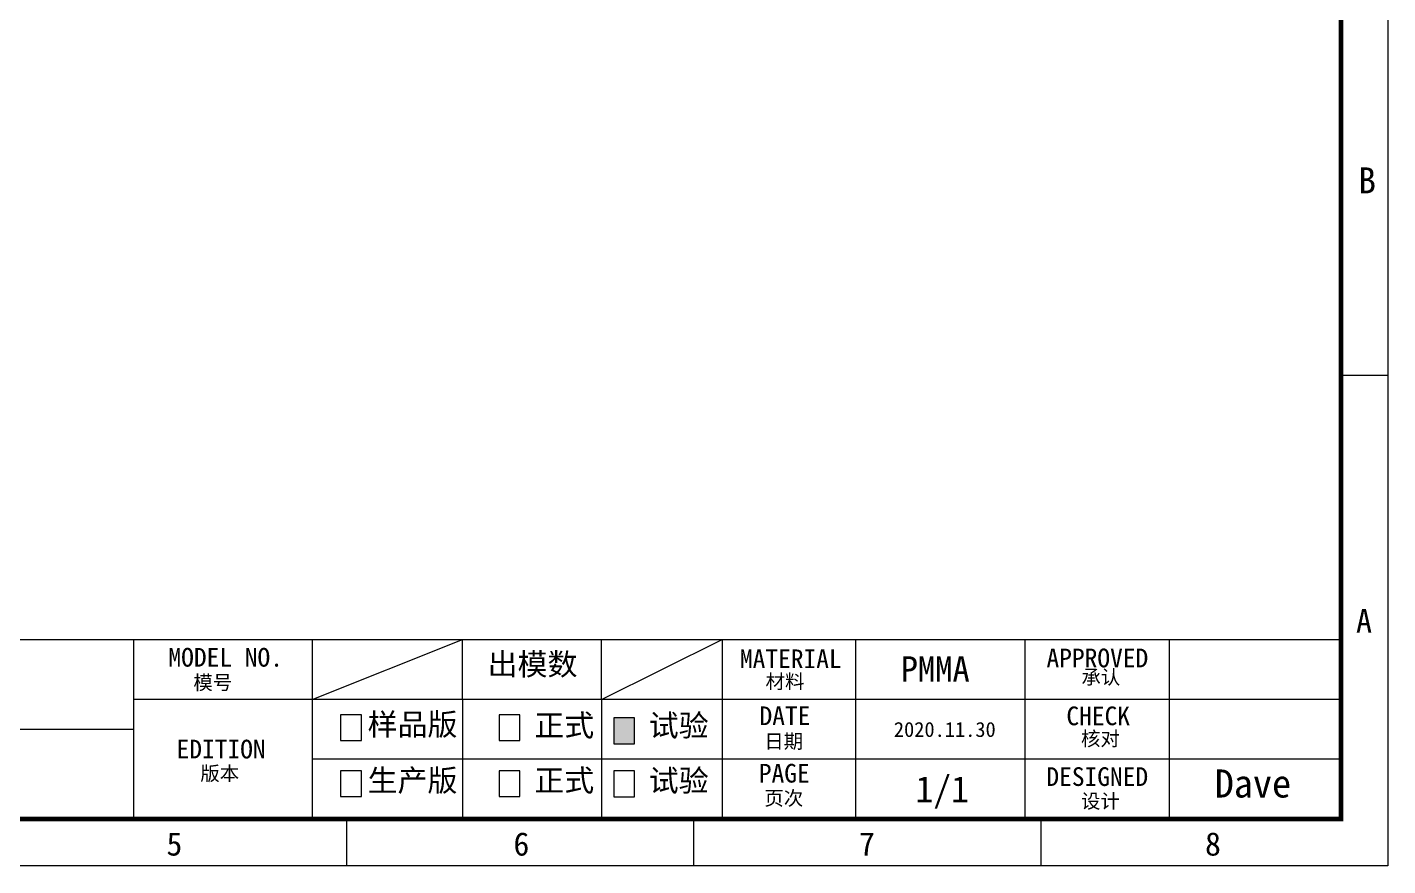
# Model space of a CAD drawing. Header units: millimetres. Extents: x 15833 to 16724, y 29277 to 29907.
# Drawn here: x 16287.6 to 16724.2, y 29276.8 to 29545.9 of the extents above; entities that cross this region are included whole.
import ezdxf
from ezdxf.enums import TextEntityAlignment as Align

# ---------------------------------------------------------------- set-up
doc = ezdxf.new("R2010")
doc.units = ezdxf.units.MM
doc.layers.add('dim', color=3, linetype='Continuous')
doc.layers.add('title bar', color=7, linetype='Continuous')
doc.styles.add('style3', font='')
doc.styles.add('宝明', font='')
doc.styles.get('style3').set_extended_font_data('SimSun')
doc.styles.get('宝明').set_extended_font_data('SimHei')

msp = doc.modelspace()

# ---------------------------------------------------------------- hatches: boundary and pattern name
at = {"lineweight": 0}
msp.add_hatch(color=256, dxfattribs=at).paths.add_polyline_path([(16475.793, 29315.975), (16482.504, 29315.975), (16482.504, 29324.291), (16475.793, 29324.291)])

# ---------------------------------------------------------------- linework, layer by layer
at = {"color": 1, "lineweight": 0}
for p, q in [((16379.083, 29330.179), (16427.306, 29349.379)), ((16471.897, 29330.179), (16510.622, 29349.379))]:
    msp.add_line(p, q, dxfattribs=at)
at = {"color": 7, "lineweight": 0}
for p, q in [((16427.306, 29330.179), (16427.306, 29349.379)), ((16427.306, 29330.179), (16427.306, 29291.779)), ((16471.897, 29330.179), (16471.897, 29291.779)), ((16510.622, 29310.979), (16379.083, 29310.979))]:
    msp.add_line(p, q, dxfattribs=at)
at = {"layer": 'dim', "color": 0, "lineweight": 0}
for points in [[(16388.167, 29316.97), (16394.903, 29316.97), (16394.903, 29325.286), (16388.167, 29325.286)], [(16439.004, 29316.965), (16445.715, 29316.965), (16445.715, 29325.28), (16439.004, 29325.28)], [(16475.793, 29315.975), (16482.504, 29315.975), (16482.504, 29324.291), (16475.793, 29324.291)], [(16388.167, 29298.991), (16394.903, 29298.991), (16394.903, 29307.306), (16388.167, 29307.306)], [(16439.004, 29298.991), (16445.715, 29298.991), (16445.715, 29307.306), (16439.004, 29307.306)], [(16475.793, 29298.952), (16482.504, 29298.952), (16482.504, 29307.267), (16475.793, 29307.267)]]:
    msp.add_lwpolyline(points, close=True, dxfattribs=at)
at = {"layer": 'title bar', "color": 0, "lineweight": 0}
for p, q in [((16724.193, 29906.776), (16724.193, 29276.779)), ((16709.193, 29891.776), (16709.193, 29291.779)), ((16709.193, 29434.279), (16724.193, 29434.279)), ((15848.198, 29349.379), (16709.193, 29349.379)), ((16321.725, 29349.379), (16321.725, 29291.779)), ((16379.083, 29349.379), (16379.083, 29291.779)), ((16471.897, 29330.179), (16471.897, 29349.379)), ((16510.622, 29349.379), (16510.622, 29291.779)), ((16553.379, 29349.379), (16553.379, 29291.779)), ((16607.687, 29349.379), (16607.687, 29291.779)), ((16654.028, 29349.379), (16654.028, 29291.779)), ((16709.193, 29330.179), (16321.725, 29330.179)), ((16321.725, 29320.579), (16174.124, 29320.579)), ((16709.193, 29310.979), (16510.622, 29310.979)), ((16709.193, 29291.779), (16387.659, 29291.779)), ((16390.07, 29291.779), (16390.07, 29276.779)), ((16501.444, 29291.779), (16501.444, 29276.779)), ((16612.819, 29291.779), (16612.819, 29276.779)), ((16724.193, 29276.779), (15833.198, 29276.779))]:
    msp.add_line(p, q, dxfattribs=at)
at = {"layer": 'title bar', "color": 0, "lineweight": 0, "const_width": 1.5}
msp.add_lwpolyline([(15848.198, 29291.779), (16709.193, 29291.779), (16709.193, 29891.776), (15848.198, 29891.776)], dxfattribs=at)

# ---------------------------------------------------------------- texts
at = {"color": 1, "lineweight": 0, "attachment_point": 1, "style": 'style3'}
for s, width, insert, char_height in [('PMMA', 20.73693, (16567.892, 29344.039), 8.1415), ('2020.11.30', 19.05171, (16565.703, 29322.949), 4.8044)]:
    msp.add_mtext_dynamic_manual_height_columns(s, width=width, gutter_width=3.088, heights=[0], dxfattribs=dict(at, insert=insert, char_height=char_height))
at = {"color": 1, "lineweight": 0, "insert": (16668.673, 29307.698), "char_height": 8.9996, "attachment_point": 1, "style": 'style3'}
msp.add_mtext('Dave', dxfattribs=at)
at = {"layer": 'title bar', "color": 0, "lineweight": 0, "style": '宝明'}
for s, height, p in [('B', 8.333, (16714.735, 29492.628)), ('A', 7.5, (16714.018, 29351.654)), ('5', 7.5, (16332.287, 29280.051)), ('6', 7.5, (16443.627, 29280.051)), ('7', 7.5, (16554.523, 29280.051)), ('8', 7.5, (16665.55, 29280.051))]:
    msp.add_text(s, height=height, dxfattribs=at).set_placement(p)
msp.add_text('MODEL NO.', height=6, dxfattribs=at).set_placement((16351.296, 29343.705), align=Align.MIDDLE)
for s, height, p in [('MATERIAL', 6, (16532.629, 29340.217)), ('APPROVED', 6, (16631.004, 29340.485)), ('DATE', 6, (16530.756, 29321.922)), ('CHECK', 6, (16631.272, 29321.898)), ('EDITION', 6, (16349.828, 29311.238)), ('PAGE', 6, (16530.536, 29303.492)), ('DESIGNED', 6, (16630.971, 29302.406)), ('1/1', 8.4, (16581.204, 29297.169))]:
    msp.add_text(s, height=height, dxfattribs=at).set_placement(p, align=Align.CENTER)
at = {"layer": 'title bar', "color": 0, "linetype": 'Continuous', "lineweight": 0, "style": '宝明'}
for s, p in [('材料', (16524.523, 29333.661)), ('承认', (16625.874, 29335.043)), ('模号', (16340.926, 29333.32)), ('日期', (16524.119, 29314.455)), ('核对', (16625.76, 29315.295)), ('版本', (16343.147, 29304.137)), ('页次', (16524.139, 29296.201)), ('设计', (16625.76, 29295.241))]:
    msp.add_text(s, height=4.5741, dxfattribs=at).set_placement(p)
at = {"layer": 'title bar', "color": 7, "lineweight": 0, "insert": (16435.337, 29345.009), "char_height": 7.04155, "width": 38.18727, "attachment_point": 1, "style": '宝明'}
msp.add_mtext('{\\fSimSun|b0|i0|c134|p54;出模数}', dxfattribs=at)
at = {"layer": 'title bar', "color": 0, "lineweight": 0, "char_height": 7.04155, "width": 38.18727, "attachment_point": 1, "style": '宝明'}
for s, insert in [('{\\fSimSun|b0|i0|c134|p54;样品版}', (16396.84, 29325.686)), ('{\\fSimSun|b0|i0|c134|p54;正式}', (16450.323, 29325.386)), ('{\\fSimSun|b0|i0|c134|p54;试验}', (16487.056, 29325.346)), ('{\\fSimSun|b0|i0|c134|p54;生产版}', (16396.84, 29307.706)), ('{\\fSimSun|b0|i0|c134|p54;正式}', (16450.323, 29307.706)), ('{\\fSimSun|b0|i0|c134|p54;试验}', (16487.056, 29307.668))]:
    msp.add_mtext(s, dxfattribs=dict(at, insert=insert))

doc.saveas('drawing.dxf')
